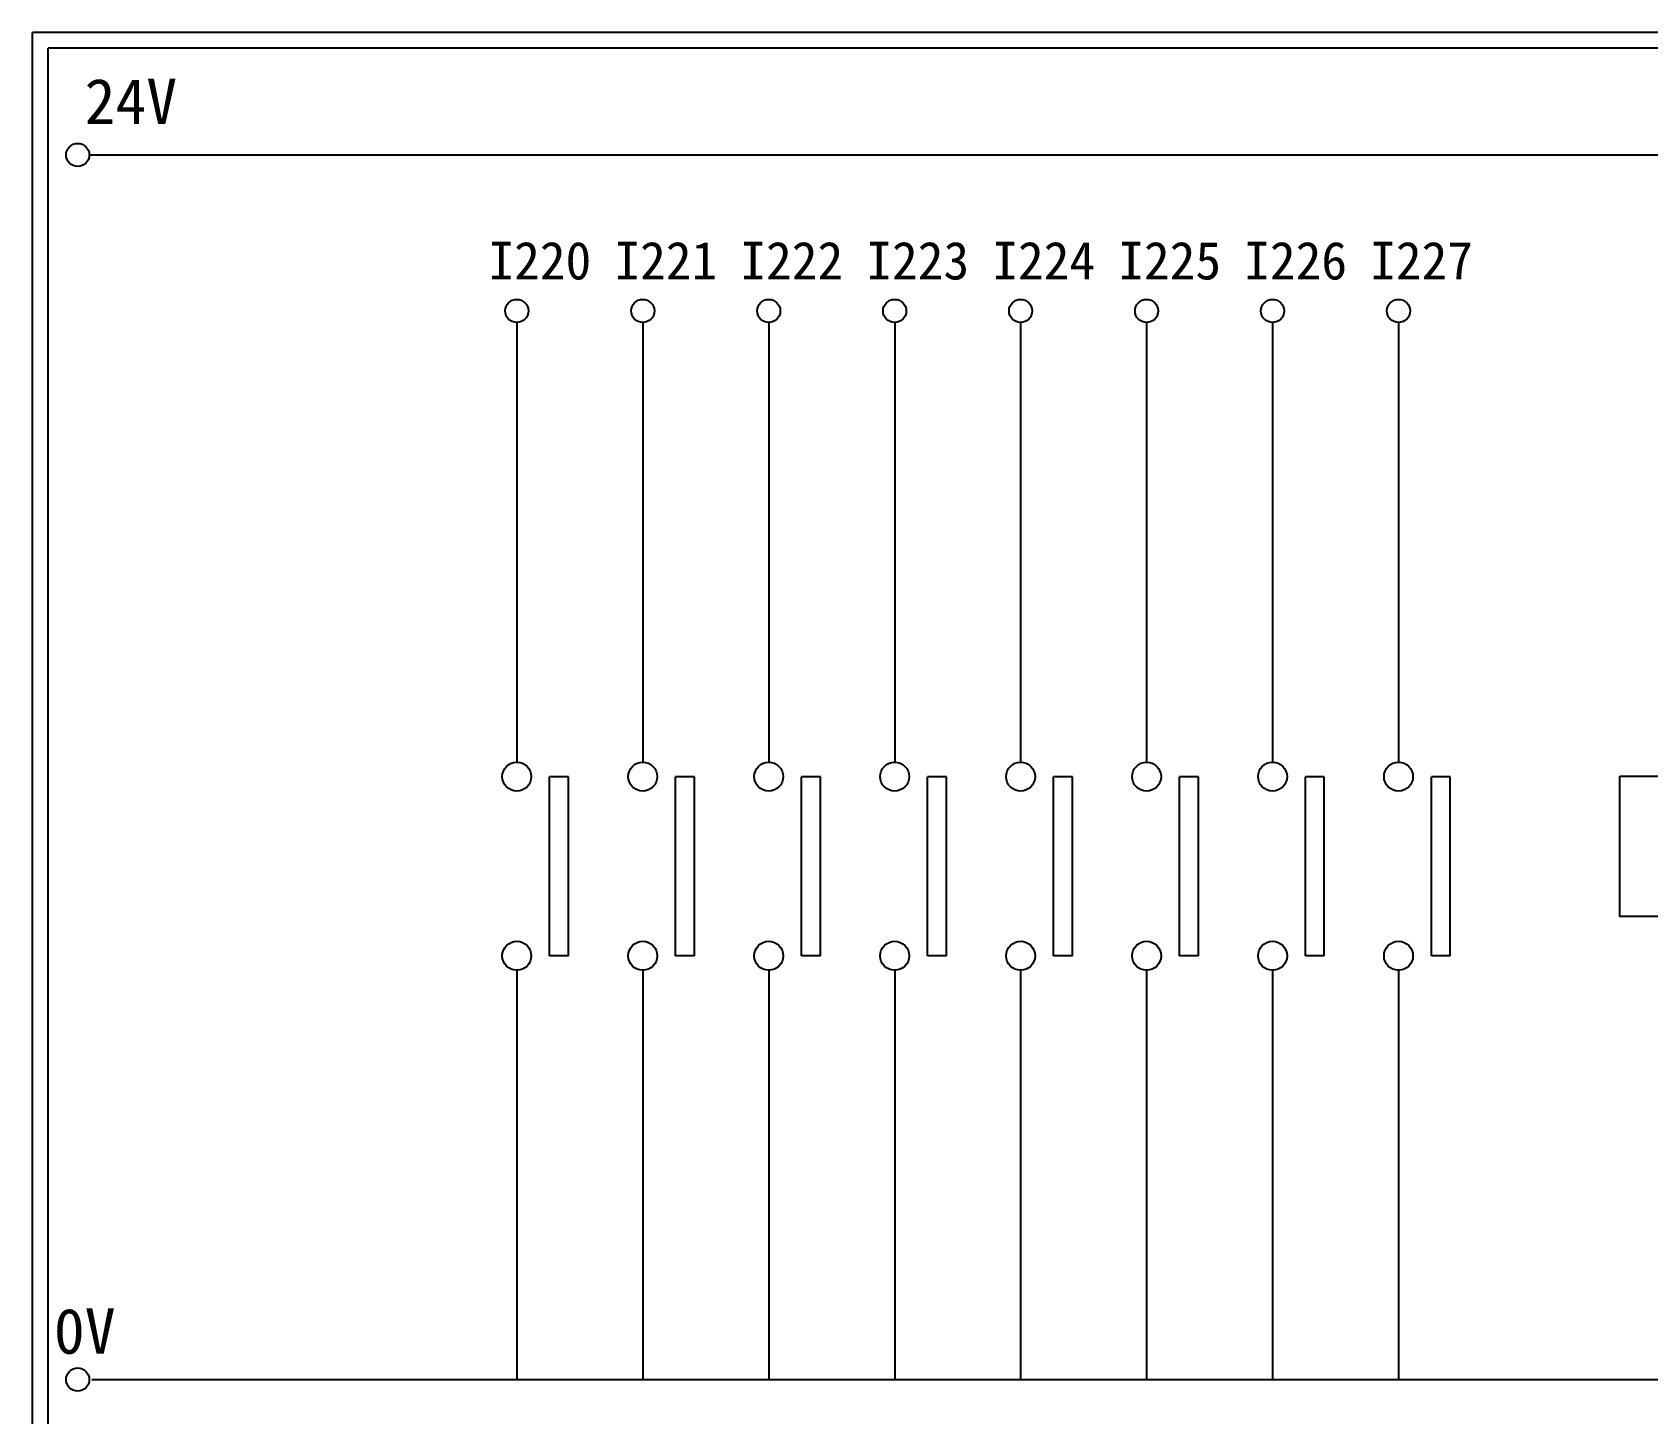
# Model space of a CAD drawing. Extents: x 275 to 562, y 265 to 469.
# Drawn here: x 274.9 to 403.1, y 359.2 to 468.9 of the extents above; entities that cross this region are included whole.
import ezdxf

# ---------------------------------------------------------------- set-up
doc = ezdxf.new("R2010")
doc.units = 0
doc.layers.get('0').update_dxf_attribs({"linetype": 'CONTINUOUS'})
doc.layers.add('圖框層', color=7, linetype='CONTINUOUS')
doc.layers.add('標尺寸層', color=3, linetype='CONTINUOUS')
doc.styles.add('STSL', font='kaiu.ttf')

msp = doc.modelspace()

# ---------------------------------------------------------------- linework, layer by layer
for p, q in [((317.47, 409.78), (315.97, 409.78)), ((327.47, 409.78), (325.97, 409.78)), ((337.47, 409.78), (335.97, 409.78)), ((347.47, 409.78), (345.97, 409.78)), ((357.47, 409.78), (355.97, 409.78)), ((367.47, 409.78), (365.97, 409.78)), ((377.47, 409.78), (375.97, 409.78)), ((387.47, 409.78), (385.97, 409.78)), ((317.47, 395.55), (315.97, 395.55)), ((327.47, 395.55), (325.97, 395.55)), ((337.47, 395.55), (335.97, 395.55)), ((347.47, 395.55), (345.97, 395.55)), ((357.47, 395.55), (355.97, 395.55)), ((367.47, 395.55), (365.97, 395.55)), ((377.47, 395.55), (375.97, 395.55)), ((387.47, 395.55), (385.97, 395.55))]:
    msp.add_line(p, q)
msp.add_lwpolyline([(400.92, 409.84), (411.95, 409.84), (411.95, 398.68), (400.92, 398.68)], close=True)
at = {"layer": '圖框層', "color": 7}
for p, q in [((561.9, 468.91), (274.9, 468.91)), ((274.9, 264.95), (274.9, 468.91)), ((560.65, 467.66), (276.15, 467.66)), ((276.15, 266.2), (276.15, 467.66))]:
    msp.add_line(p, q, dxfattribs=at)
at = {"layer": '標尺寸層', "color": 7}
for p, q in [((279.42, 459.17), (557.02, 459.17)), ((313.36, 445.86), (313.36, 410.94)), ((323.36, 445.86), (323.36, 410.94)), ((333.36, 445.86), (333.36, 410.94)), ((343.36, 445.86), (343.36, 410.94)), ((353.36, 445.86), (353.36, 410.94)), ((363.36, 445.86), (363.36, 410.94)), ((373.36, 445.86), (373.36, 410.94)), ((383.36, 445.86), (383.36, 410.94)), ((315.97, 395.55), (315.97, 409.78)), ((317.47, 395.55), (317.47, 409.78)), ((325.97, 395.55), (325.97, 409.78)), ((327.47, 395.55), (327.47, 409.78)), ((335.97, 395.55), (335.97, 409.78)), ((337.47, 395.55), (337.47, 409.78)), ((345.97, 395.55), (345.97, 409.78)), ((347.47, 395.55), (347.47, 409.78)), ((355.97, 395.55), (355.97, 409.78)), ((357.47, 395.55), (357.47, 409.78)), ((365.97, 395.55), (365.97, 409.78)), ((367.47, 395.55), (367.47, 409.78)), ((375.97, 395.55), (375.97, 409.78)), ((377.47, 395.55), (377.47, 409.78)), ((385.97, 395.55), (385.97, 409.78)), ((387.47, 395.55), (387.47, 409.78)), ((313.36, 394.41), (313.36, 361.9)), ((323.36, 394.41), (323.36, 361.9)), ((333.36, 394.41), (333.36, 361.9)), ((343.36, 394.41), (343.36, 361.9)), ((353.36, 394.41), (353.36, 361.9)), ((363.36, 394.41), (363.36, 361.9)), ((373.36, 394.41), (373.36, 361.9)), ((383.36, 394.41), (383.36, 361.9)), ((279.63, 361.9), (557.5, 361.9))]:
    msp.add_line(p, q, dxfattribs=at)
for centre, radius in [((278.5, 459.17), 0.92), ((313.36, 446.78), 0.92), ((323.36, 446.78), 0.92), ((333.36, 446.78), 0.92), ((343.36, 446.78), 0.92), ((353.36, 446.78), 0.92), ((363.36, 446.78), 0.92), ((373.36, 446.78), 0.92), ((383.36, 446.78), 0.92), ((313.36, 409.79), 1.15), ((323.36, 409.79), 1.15), ((333.36, 409.79), 1.15), ((343.36, 409.79), 1.15), ((353.36, 409.79), 1.15), ((363.36, 409.79), 1.15), ((373.36, 409.79), 1.15), ((383.36, 409.79), 1.15), ((313.36, 395.56), 1.15), ((323.36, 395.56), 1.15), ((333.36, 395.56), 1.15), ((343.36, 395.56), 1.15), ((353.36, 395.56), 1.15), ((363.36, 395.56), 1.15), ((373.36, 395.56), 1.15), ((383.36, 395.56), 1.15), ((278.5, 361.9), 0.92)]:
    msp.add_circle(centre, radius, dxfattribs=at)

# ---------------------------------------------------------------- texts
at = {"layer": '圖框層', "color": 4, "style": 'STSL'}
for s, height, p in [('24V', 3.6, (279.05, 461.63)), ('I220', 3, (311.11, 449.28)), ('I221', 3, (321.11, 449.28)), ('I222', 3, (331.11, 449.28)), ('I223', 3, (341.11, 449.28)), ('I224', 3, (351.11, 449.28)), ('I225', 3, (361.11, 449.28)), ('I226', 3, (371.11, 449.28)), ('I227', 3, (381.11, 449.28)), ('0V', 3.6, (276.61, 363.95))]:
    msp.add_text(s, height=height, dxfattribs=at).set_placement(p)

doc.saveas('drawing.dxf')
